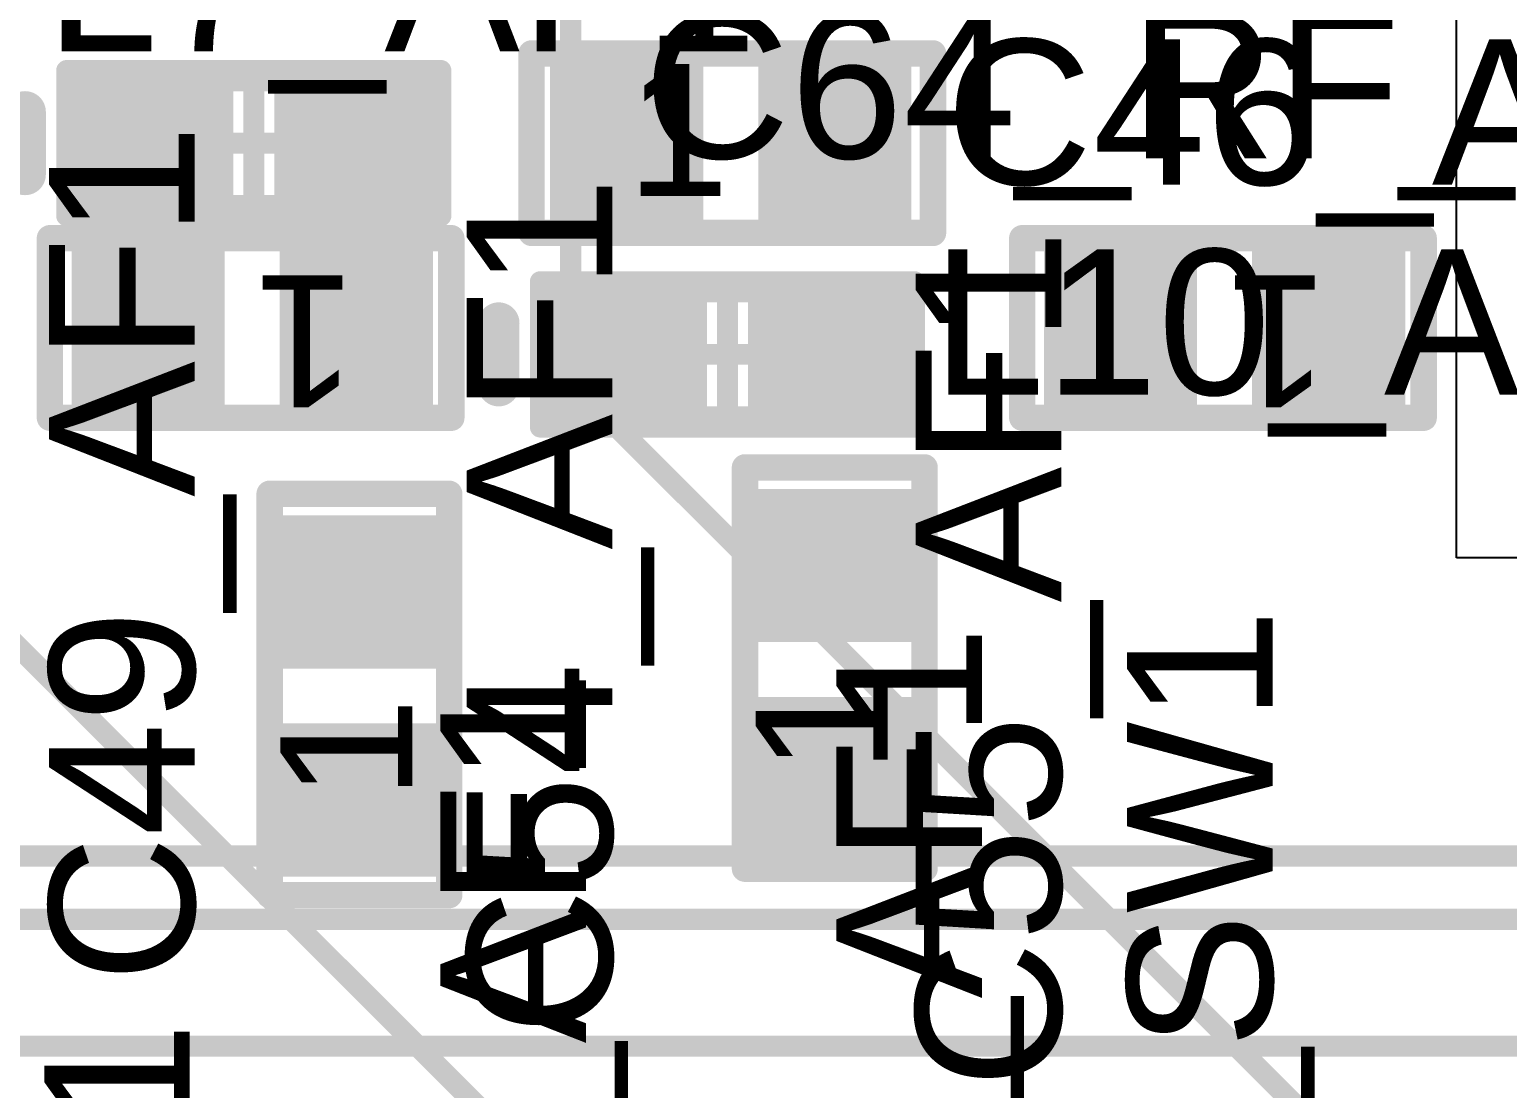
# Model space of a CAD drawing. Header units: inches. Extents: x -1.3 to 11.9, y -6.8 to 4.2.
# Drawn here: x 0.4275 to 0.7074, y 2.716 to 2.9165 of the extents above; entities that cross this region are included whole.
import ezdxf

# ---------------------------------------------------------------- set-up
doc = ezdxf.new("R2010")
doc.units = ezdxf.units.IN
doc.header["$MEASUREMENT"] = 0
for name, color, linetype in [('05_SIG2', 156, 'Continuous'), ('07_SIG3', 216, 'Continuous'), ('AB', 56, 'Continuous'), ('ASSY_DWG_INFO', 56, 'Continuous'), ('FAB', 56, 'Continuous'), ('Mechanical 13', 56, 'Continuous'), ('POT_INFO', 56, 'Continuous'), ('TOP', 1, 'Continuous'), ('Top Overlay', 2, 'Continuous'), ('Top Paste', 8, 'Continuous'), ('Top Solder', 216, 'Continuous')]:
    doc.layers.add(name, color=color, linetype=linetype)
doc.styles.add('Arial', font='', dxfattribs={"height": 0.2})
doc.styles.get('Arial').set_extended_font_data('Arial')

# ---------------------------------------------------------------- blocks, each defined once
blk = doc.blocks.new('C0402_182')
at = {"layer": 'TOP'}
for points in [[(-0.031, -0.0125), (-0.031, 0.0125), (-0.006, 0.0125), (-0.006, -0.0125)], [(0.0084, -0.0125), (0.0084, 0.0125), (0.0334, 0.0125), (0.0334, -0.0125)]]:
    blk.add_hatch(color=1, dxfattribs=at).paths.add_polyline_path(points)
at = {"layer": 'Top Paste'}
for points in [[(-0.031, -0.0125), (-0.031, 0.0125), (-0.006, 0.0125), (-0.006, -0.0125)], [(0.0084, -0.0125), (0.0084, 0.0125), (0.0334, 0.0125), (0.0334, -0.0125)]]:
    blk.add_hatch(color=8, dxfattribs=at).paths.add_polyline_path(points)
at = {"layer": 'Top Solder'}
for points in [[(-0.033, -0.0145), (-0.033, 0.0145), (-0.004, 0.0145), (-0.004, -0.0145)], [(0.0064, -0.0145), (0.0064, 0.0145), (0.0354, 0.0145), (0.0354, -0.0145)]]:
    blk.add_hatch(color=216, dxfattribs=at).paths.add_polyline_path(points)
at = {"layer": 'ASSY_DWG_INFO'}
for points in [[(-0.0365, 0.017, 0.005, 0.005, 0), (-0.0365, -0.017, 0.005, 0.005, 0)], [(0.0395, 0.017, 0.005, 0.005, 0), (-0.0365, 0.017, 0.005, 0.005, 0)], [(0.0395, 0.017, 0.005, 0.005, 0), (0.0395, -0.017, 0.005, 0.005, 0)], [(0.0395, -0.017, 0.005, 0.005, 0), (-0.0365, -0.017, 0.005, 0.005, 0)]]:
    blk.add_lwpolyline(points, format="xyseb", dxfattribs=at)
for points in [[(-0.03775, 0.017, 0.0025, 0.0025, 1), (-0.03525, 0.017, 0.0025, 0.0025, 1)], [(-0.03775, 0.017, 0.0025, 0.0025, 1), (-0.03525, 0.017, 0.0025, 0.0025, 1)], [(0.03825, 0.017, 0.0025, 0.0025, 1), (0.04075, 0.017, 0.0025, 0.0025, 1)], [(0.03825, 0.017, 0.0025, 0.0025, 1), (0.04075, 0.017, 0.0025, 0.0025, 1)], [(-0.03775, -0.017, 0.0025, 0.0025, 1), (-0.03525, -0.017, 0.0025, 0.0025, 1)], [(-0.03775, -0.017, 0.0025, 0.0025, 1), (-0.03525, -0.017, 0.0025, 0.0025, 1)], [(0.03825, -0.017, 0.0025, 0.0025, 1), (0.04075, -0.017, 0.0025, 0.0025, 1)], [(0.03825, -0.017, 0.0025, 0.0025, 1), (0.04075, -0.017, 0.0025, 0.0025, 1)]]:
    blk.add_lwpolyline(points, format="xyseb", close=True, dxfattribs=at)
at = {"layer": 'Top Overlay'}
for points in [[(0.0365, 0.017, 0.005, 0.005, 0), (-0.0365, 0.017, 0.005, 0.005, 0)], [(-0.0365, 0.017, 0.005, 0.005, 0), (-0.0365, -0.017, 0.005, 0.005, 0)], [(0.0395, 0.017, 0.005, 0.005, 0), (0.0365, 0.017, 0.005, 0.005, 0)], [(0.0395, 0.017, 0.005, 0.005, 0), (0.0395, -0.017, 0.005, 0.005, 0)], [(0.0395, -0.017, 0.005, 0.005, 0), (-0.0365, -0.017, 0.005, 0.005, 0)]]:
    blk.add_lwpolyline(points, format="xyseb", dxfattribs=at)
for points in [[(-0.03775, 0.017, 0.0025, 0.0025, 1), (-0.03525, 0.017, 0.0025, 0.0025, 1)], [(-0.03775, 0.017, 0.0025, 0.0025, 1), (-0.03525, 0.017, 0.0025, 0.0025, 1)], [(0.03525, 0.017, 0.0025, 0.0025, 1), (0.03775, 0.017, 0.0025, 0.0025, 1)], [(0.03525, 0.017, 0.0025, 0.0025, 1), (0.03775, 0.017, 0.0025, 0.0025, 1)], [(0.03825, 0.017, 0.0025, 0.0025, 1), (0.04075, 0.017, 0.0025, 0.0025, 1)], [(0.03825, 0.017, 0.0025, 0.0025, 1), (0.04075, 0.017, 0.0025, 0.0025, 1)], [(-0.03775, -0.017, 0.0025, 0.0025, 1), (-0.03525, -0.017, 0.0025, 0.0025, 1)], [(-0.03775, -0.017, 0.0025, 0.0025, 1), (-0.03525, -0.017, 0.0025, 0.0025, 1)], [(0.03825, -0.017, 0.0025, 0.0025, 1), (0.04075, -0.017, 0.0025, 0.0025, 1)], [(0.03825, -0.017, 0.0025, 0.0025, 1), (0.04075, -0.017, 0.0025, 0.0025, 1)]]:
    blk.add_lwpolyline(points, format="xyseb", close=True, dxfattribs=at)
at = {"layer": 'FAB', "style": 'Arial'}
blk.add_text('1', height=0.025, dxfattribs=at).set_placement((-0.0185, -0.01))
blk = doc.blocks.new('C0402_195')
at = {"layer": 'TOP'}
for points in [[(-0.031, -0.0125), (-0.031, 0.0125), (-0.006, 0.0125), (-0.006, -0.0125)], [(0.0084, -0.0125), (0.0084, 0.0125), (0.0334, 0.0125), (0.0334, -0.0125)]]:
    blk.add_hatch(color=1, dxfattribs=at).paths.add_polyline_path(points)
at = {"layer": 'Top Paste'}
for points in [[(-0.031, -0.0125), (-0.031, 0.0125), (-0.006, 0.0125), (-0.006, -0.0125)], [(0.0084, -0.0125), (0.0084, 0.0125), (0.0334, 0.0125), (0.0334, -0.0125)]]:
    blk.add_hatch(color=8, dxfattribs=at).paths.add_polyline_path(points)
at = {"layer": 'Top Solder'}
for points in [[(-0.033, -0.0145), (-0.033, 0.0145), (-0.004, 0.0145), (-0.004, -0.0145)], [(0.0064, -0.0145), (0.0064, 0.0145), (0.0354, 0.0145), (0.0354, -0.0145)]]:
    blk.add_hatch(color=216, dxfattribs=at).paths.add_polyline_path(points)
at = {"layer": 'ASSY_DWG_INFO'}
for points in [[(-0.0365, 0.017, 0.005, 0.005, 0), (-0.0365, -0.017, 0.005, 0.005, 0)], [(-0.0365, 0.017, 0.005, 0.005, 0), (0.0395, 0.017, 0.005, 0.005, 0)], [(0.0395, 0.017, 0.005, 0.005, 0), (0.0395, -0.017, 0.005, 0.005, 0)], [(-0.0365, -0.017, 0.005, 0.005, 0), (0.0395, -0.017, 0.005, 0.005, 0)]]:
    blk.add_lwpolyline(points, format="xyseb", dxfattribs=at)
for points in [[(-0.03775, 0.017, 0.0025, 0.0025, 1), (-0.03525, 0.017, 0.0025, 0.0025, 1)], [(-0.03775, 0.017, 0.0025, 0.0025, 1), (-0.03525, 0.017, 0.0025, 0.0025, 1)], [(0.03825, 0.017, 0.0025, 0.0025, 1), (0.04075, 0.017, 0.0025, 0.0025, 1)], [(0.03825, 0.017, 0.0025, 0.0025, 1), (0.04075, 0.017, 0.0025, 0.0025, 1)], [(-0.03775, -0.017, 0.0025, 0.0025, 1), (-0.03525, -0.017, 0.0025, 0.0025, 1)], [(-0.03775, -0.017, 0.0025, 0.0025, 1), (-0.03525, -0.017, 0.0025, 0.0025, 1)], [(0.03825, -0.017, 0.0025, 0.0025, 1), (0.04075, -0.017, 0.0025, 0.0025, 1)], [(0.03825, -0.017, 0.0025, 0.0025, 1), (0.04075, -0.017, 0.0025, 0.0025, 1)]]:
    blk.add_lwpolyline(points, format="xyseb", close=True, dxfattribs=at)
at = {"layer": 'Top Overlay'}
for points in [[(-0.0365, 0.017, 0.005, 0.005, 0), (0.0365, 0.017, 0.005, 0.005, 0)], [(-0.0365, 0.017, 0.005, 0.005, 0), (-0.0365, -0.017, 0.005, 0.005, 0)], [(0.0365, 0.017, 0.005, 0.005, 0), (0.0395, 0.017, 0.005, 0.005, 0)], [(0.0395, 0.017, 0.005, 0.005, 0), (0.0395, -0.017, 0.005, 0.005, 0)], [(-0.0365, -0.017, 0.005, 0.005, 0), (0.0395, -0.017, 0.005, 0.005, 0)]]:
    blk.add_lwpolyline(points, format="xyseb", dxfattribs=at)
for points in [[(-0.03775, 0.017, 0.0025, 0.0025, 1), (-0.03525, 0.017, 0.0025, 0.0025, 1)], [(-0.03775, 0.017, 0.0025, 0.0025, 1), (-0.03525, 0.017, 0.0025, 0.0025, 1)], [(0.03525, 0.017, 0.0025, 0.0025, 1), (0.03775, 0.017, 0.0025, 0.0025, 1)], [(0.03525, 0.017, 0.0025, 0.0025, 1), (0.03775, 0.017, 0.0025, 0.0025, 1)], [(0.03825, 0.017, 0.0025, 0.0025, 1), (0.04075, 0.017, 0.0025, 0.0025, 1)], [(0.03825, 0.017, 0.0025, 0.0025, 1), (0.04075, 0.017, 0.0025, 0.0025, 1)], [(-0.03775, -0.017, 0.0025, 0.0025, 1), (-0.03525, -0.017, 0.0025, 0.0025, 1)], [(-0.03775, -0.017, 0.0025, 0.0025, 1), (-0.03525, -0.017, 0.0025, 0.0025, 1)], [(0.03825, -0.017, 0.0025, 0.0025, 1), (0.04075, -0.017, 0.0025, 0.0025, 1)], [(0.03825, -0.017, 0.0025, 0.0025, 1), (0.04075, -0.017, 0.0025, 0.0025, 1)]]:
    blk.add_lwpolyline(points, format="xyseb", close=True, dxfattribs=at)
at = {"layer": 'FAB', "style": 'Arial'}
blk.add_text('1', height=0.025, dxfattribs=at).set_placement((-0.0185, -0.01))
blk = doc.blocks.new('C0402_197')
at = {"layer": 'TOP'}
for points in [[(-0.031, -0.0125), (-0.031, 0.0125), (-0.006, 0.0125), (-0.006, -0.0125)], [(0.0084, -0.0125), (0.0084, 0.0125), (0.0334, 0.0125), (0.0334, -0.0125)]]:
    blk.add_hatch(color=1, dxfattribs=at).paths.add_polyline_path(points)
at = {"layer": 'Top Paste'}
for points in [[(-0.031, -0.0125), (-0.031, 0.0125), (-0.006, 0.0125), (-0.006, -0.0125)], [(0.0084, -0.0125), (0.0084, 0.0125), (0.0334, 0.0125), (0.0334, -0.0125)]]:
    blk.add_hatch(color=8, dxfattribs=at).paths.add_polyline_path(points)
at = {"layer": 'Top Solder'}
for points in [[(-0.033, -0.0145), (-0.033, 0.0145), (-0.004, 0.0145), (-0.004, -0.0145)], [(0.0064, -0.0145), (0.0064, 0.0145), (0.0354, 0.0145), (0.0354, -0.0145)]]:
    blk.add_hatch(color=216, dxfattribs=at).paths.add_polyline_path(points)
at = {"layer": 'ASSY_DWG_INFO'}
for points in [[(-0.0365, 0.017, 0.005, 0.005, 0), (-0.0365, -0.017, 0.005, 0.005, 0)], [(-0.0365, 0.017, 0.005, 0.005, 0), (0.0395, 0.017, 0.005, 0.005, 0)], [(0.0395, 0.017, 0.005, 0.005, 0), (0.0395, -0.017, 0.005, 0.005, 0)], [(-0.0365, -0.017, 0.005, 0.005, 0), (0.0395, -0.017, 0.005, 0.005, 0)]]:
    blk.add_lwpolyline(points, format="xyseb", dxfattribs=at)
for points in [[(-0.03775, 0.017, 0.0025, 0.0025, 1), (-0.03525, 0.017, 0.0025, 0.0025, 1)], [(-0.03775, 0.017, 0.0025, 0.0025, 1), (-0.03525, 0.017, 0.0025, 0.0025, 1)], [(0.03825, 0.017, 0.0025, 0.0025, 1), (0.04075, 0.017, 0.0025, 0.0025, 1)], [(0.03825, 0.017, 0.0025, 0.0025, 1), (0.04075, 0.017, 0.0025, 0.0025, 1)], [(-0.03775, -0.017, 0.0025, 0.0025, 1), (-0.03525, -0.017, 0.0025, 0.0025, 1)], [(-0.03775, -0.017, 0.0025, 0.0025, 1), (-0.03525, -0.017, 0.0025, 0.0025, 1)], [(0.03825, -0.017, 0.0025, 0.0025, 1), (0.04075, -0.017, 0.0025, 0.0025, 1)], [(0.03825, -0.017, 0.0025, 0.0025, 1), (0.04075, -0.017, 0.0025, 0.0025, 1)]]:
    blk.add_lwpolyline(points, format="xyseb", close=True, dxfattribs=at)
at = {"layer": 'Top Overlay'}
for points in [[(-0.0365, 0.017, 0.005, 0.005, 0), (0.0365, 0.017, 0.005, 0.005, 0)], [(-0.0365, 0.017, 0.005, 0.005, 0), (-0.0365, -0.017, 0.005, 0.005, 0)], [(0.0365, 0.017, 0.005, 0.005, 0), (0.0395, 0.017, 0.005, 0.005, 0)], [(0.0395, 0.017, 0.005, 0.005, 0), (0.0395, -0.017, 0.005, 0.005, 0)], [(-0.0365, -0.017, 0.005, 0.005, 0), (0.0395, -0.017, 0.005, 0.005, 0)]]:
    blk.add_lwpolyline(points, format="xyseb", dxfattribs=at)
for points in [[(-0.03775, 0.017, 0.0025, 0.0025, 1), (-0.03525, 0.017, 0.0025, 0.0025, 1)], [(-0.03775, 0.017, 0.0025, 0.0025, 1), (-0.03525, 0.017, 0.0025, 0.0025, 1)], [(0.03525, 0.017, 0.0025, 0.0025, 1), (0.03775, 0.017, 0.0025, 0.0025, 1)], [(0.03525, 0.017, 0.0025, 0.0025, 1), (0.03775, 0.017, 0.0025, 0.0025, 1)], [(0.03825, 0.017, 0.0025, 0.0025, 1), (0.04075, 0.017, 0.0025, 0.0025, 1)], [(0.03825, 0.017, 0.0025, 0.0025, 1), (0.04075, 0.017, 0.0025, 0.0025, 1)], [(-0.03775, -0.017, 0.0025, 0.0025, 1), (-0.03525, -0.017, 0.0025, 0.0025, 1)], [(-0.03775, -0.017, 0.0025, 0.0025, 1), (-0.03525, -0.017, 0.0025, 0.0025, 1)], [(0.03825, -0.017, 0.0025, 0.0025, 1), (0.04075, -0.017, 0.0025, 0.0025, 1)], [(0.03825, -0.017, 0.0025, 0.0025, 1), (0.04075, -0.017, 0.0025, 0.0025, 1)]]:
    blk.add_lwpolyline(points, format="xyseb", close=True, dxfattribs=at)
at = {"layer": 'FAB', "style": 'Arial'}
blk.add_text('1', height=0.025, dxfattribs=at).set_placement((-0.0185, -0.01))
blk = doc.blocks.new('C0402_207')
at = {"layer": 'TOP'}
for points in [[(-0.031, -0.0125), (-0.031, 0.0125), (-0.006, 0.0125), (-0.006, -0.0125)], [(0.0084, -0.0125), (0.0084, 0.0125), (0.0334, 0.0125), (0.0334, -0.0125)]]:
    blk.add_hatch(color=1, dxfattribs=at).paths.add_polyline_path(points)
at = {"layer": 'Top Paste'}
for points in [[(-0.031, -0.0125), (-0.031, 0.0125), (-0.006, 0.0125), (-0.006, -0.0125)], [(0.0084, -0.0125), (0.0084, 0.0125), (0.0334, 0.0125), (0.0334, -0.0125)]]:
    blk.add_hatch(color=8, dxfattribs=at).paths.add_polyline_path(points)
at = {"layer": 'Top Solder'}
for points in [[(-0.033, -0.0145), (-0.033, 0.0145), (-0.004, 0.0145), (-0.004, -0.0145)], [(0.0064, -0.0145), (0.0064, 0.0145), (0.0354, 0.0145), (0.0354, -0.0145)]]:
    blk.add_hatch(color=216, dxfattribs=at).paths.add_polyline_path(points)
at = {"layer": 'ASSY_DWG_INFO'}
for points in [[(-0.0365, 0.017, 0.005, 0.005, 0), (-0.0365, -0.017, 0.005, 0.005, 0)], [(0.0395, 0.017, 0.005, 0.005, 0), (-0.0365, 0.017, 0.005, 0.005, 0)], [(0.0395, 0.017, 0.005, 0.005, 0), (0.0395, -0.017, 0.005, 0.005, 0)], [(0.0395, -0.017, 0.005, 0.005, 0), (-0.0365, -0.017, 0.005, 0.005, 0)]]:
    blk.add_lwpolyline(points, format="xyseb", dxfattribs=at)
for points in [[(-0.03775, 0.017, 0.0025, 0.0025, 1), (-0.03525, 0.017, 0.0025, 0.0025, 1)], [(-0.03775, 0.017, 0.0025, 0.0025, 1), (-0.03525, 0.017, 0.0025, 0.0025, 1)], [(0.03825, 0.017, 0.0025, 0.0025, 1), (0.04075, 0.017, 0.0025, 0.0025, 1)], [(0.03825, 0.017, 0.0025, 0.0025, 1), (0.04075, 0.017, 0.0025, 0.0025, 1)], [(-0.03775, -0.017, 0.0025, 0.0025, 1), (-0.03525, -0.017, 0.0025, 0.0025, 1)], [(-0.03775, -0.017, 0.0025, 0.0025, 1), (-0.03525, -0.017, 0.0025, 0.0025, 1)], [(0.03825, -0.017, 0.0025, 0.0025, 1), (0.04075, -0.017, 0.0025, 0.0025, 1)], [(0.03825, -0.017, 0.0025, 0.0025, 1), (0.04075, -0.017, 0.0025, 0.0025, 1)]]:
    blk.add_lwpolyline(points, format="xyseb", close=True, dxfattribs=at)
at = {"layer": 'Top Overlay'}
for points in [[(0.0365, 0.017, 0.005, 0.005, 0), (-0.0365, 0.017, 0.005, 0.005, 0)], [(-0.0365, 0.017, 0.005, 0.005, 0), (-0.0365, -0.017, 0.005, 0.005, 0)], [(0.0395, 0.017, 0.005, 0.005, 0), (0.0365, 0.017, 0.005, 0.005, 0)], [(0.0395, 0.017, 0.005, 0.005, 0), (0.0395, -0.017, 0.005, 0.005, 0)], [(0.0395, -0.017, 0.005, 0.005, 0), (-0.0365, -0.017, 0.005, 0.005, 0)]]:
    blk.add_lwpolyline(points, format="xyseb", dxfattribs=at)
for points in [[(-0.03775, 0.017, 0.0025, 0.0025, 1), (-0.03525, 0.017, 0.0025, 0.0025, 1)], [(-0.03775, 0.017, 0.0025, 0.0025, 1), (-0.03525, 0.017, 0.0025, 0.0025, 1)], [(0.03525, 0.017, 0.0025, 0.0025, 1), (0.03775, 0.017, 0.0025, 0.0025, 1)], [(0.03525, 0.017, 0.0025, 0.0025, 1), (0.03775, 0.017, 0.0025, 0.0025, 1)], [(0.03825, 0.017, 0.0025, 0.0025, 1), (0.04075, 0.017, 0.0025, 0.0025, 1)], [(0.03825, 0.017, 0.0025, 0.0025, 1), (0.04075, 0.017, 0.0025, 0.0025, 1)], [(-0.03775, -0.017, 0.0025, 0.0025, 1), (-0.03525, -0.017, 0.0025, 0.0025, 1)], [(-0.03775, -0.017, 0.0025, 0.0025, 1), (-0.03525, -0.017, 0.0025, 0.0025, 1)], [(0.03825, -0.017, 0.0025, 0.0025, 1), (0.04075, -0.017, 0.0025, 0.0025, 1)], [(0.03825, -0.017, 0.0025, 0.0025, 1), (0.04075, -0.017, 0.0025, 0.0025, 1)]]:
    blk.add_lwpolyline(points, format="xyseb", close=True, dxfattribs=at)
at = {"layer": 'FAB', "style": 'Arial'}
blk.add_text('1', height=0.025, dxfattribs=at).set_placement((-0.0185, -0.01))
blk = doc.blocks.new('C0402_213')
at = {"layer": 'TOP'}
for points in [[(-0.031, -0.0125), (-0.031, 0.0125), (-0.006, 0.0125), (-0.006, -0.0125)], [(0.0084, -0.0125), (0.0084, 0.0125), (0.0334, 0.0125), (0.0334, -0.0125)]]:
    blk.add_hatch(color=1, dxfattribs=at).paths.add_polyline_path(points)
at = {"layer": 'Top Paste'}
for points in [[(-0.031, -0.0125), (-0.031, 0.0125), (-0.006, 0.0125), (-0.006, -0.0125)], [(0.0084, -0.0125), (0.0084, 0.0125), (0.0334, 0.0125), (0.0334, -0.0125)]]:
    blk.add_hatch(color=8, dxfattribs=at).paths.add_polyline_path(points)
at = {"layer": 'Top Solder'}
for points in [[(-0.033, -0.0145), (-0.033, 0.0145), (-0.004, 0.0145), (-0.004, -0.0145)], [(0.0064, -0.0145), (0.0064, 0.0145), (0.0354, 0.0145), (0.0354, -0.0145)]]:
    blk.add_hatch(color=216, dxfattribs=at).paths.add_polyline_path(points)
at = {"layer": 'ASSY_DWG_INFO'}
for points in [[(-0.0365, -0.017, 0.005, 0.005, 0), (-0.0365, 0.017, 0.005, 0.005, 0)], [(-0.0365, 0.017, 0.005, 0.005, 0), (0.0395, 0.017, 0.005, 0.005, 0)], [(0.0395, -0.017, 0.005, 0.005, 0), (0.0395, 0.017, 0.005, 0.005, 0)], [(-0.0365, -0.017, 0.005, 0.005, 0), (0.0395, -0.017, 0.005, 0.005, 0)]]:
    blk.add_lwpolyline(points, format="xyseb", dxfattribs=at)
for points in [[(-0.03775, 0.017, 0.0025, 0.0025, 1), (-0.03525, 0.017, 0.0025, 0.0025, 1)], [(-0.03775, 0.017, 0.0025, 0.0025, 1), (-0.03525, 0.017, 0.0025, 0.0025, 1)], [(0.03825, 0.017, 0.0025, 0.0025, 1), (0.04075, 0.017, 0.0025, 0.0025, 1)], [(0.03825, 0.017, 0.0025, 0.0025, 1), (0.04075, 0.017, 0.0025, 0.0025, 1)], [(-0.03775, -0.017, 0.0025, 0.0025, 1), (-0.03525, -0.017, 0.0025, 0.0025, 1)], [(-0.03775, -0.017, 0.0025, 0.0025, 1), (-0.03525, -0.017, 0.0025, 0.0025, 1)], [(0.03825, -0.017, 0.0025, 0.0025, 1), (0.04075, -0.017, 0.0025, 0.0025, 1)], [(0.03825, -0.017, 0.0025, 0.0025, 1), (0.04075, -0.017, 0.0025, 0.0025, 1)]]:
    blk.add_lwpolyline(points, format="xyseb", close=True, dxfattribs=at)
at = {"layer": 'Top Overlay'}
for points in [[(-0.0365, 0.017, 0.005, 0.005, 0), (0.0365, 0.017, 0.005, 0.005, 0)], [(-0.0365, -0.017, 0.005, 0.005, 0), (-0.0365, 0.017, 0.005, 0.005, 0)], [(0.0365, 0.017, 0.005, 0.005, 0), (0.0395, 0.017, 0.005, 0.005, 0)], [(0.0395, -0.017, 0.005, 0.005, 0), (0.0395, 0.017, 0.005, 0.005, 0)], [(-0.0365, -0.017, 0.005, 0.005, 0), (0.0395, -0.017, 0.005, 0.005, 0)]]:
    blk.add_lwpolyline(points, format="xyseb", dxfattribs=at)
for points in [[(-0.03775, 0.017, 0.0025, 0.0025, 1), (-0.03525, 0.017, 0.0025, 0.0025, 1)], [(-0.03775, 0.017, 0.0025, 0.0025, 1), (-0.03525, 0.017, 0.0025, 0.0025, 1)], [(0.03525, 0.017, 0.0025, 0.0025, 1), (0.03775, 0.017, 0.0025, 0.0025, 1)], [(0.03525, 0.017, 0.0025, 0.0025, 1), (0.03775, 0.017, 0.0025, 0.0025, 1)], [(0.03825, 0.017, 0.0025, 0.0025, 1), (0.04075, 0.017, 0.0025, 0.0025, 1)], [(0.03825, 0.017, 0.0025, 0.0025, 1), (0.04075, 0.017, 0.0025, 0.0025, 1)], [(-0.03775, -0.017, 0.0025, 0.0025, 1), (-0.03525, -0.017, 0.0025, 0.0025, 1)], [(-0.03775, -0.017, 0.0025, 0.0025, 1), (-0.03525, -0.017, 0.0025, 0.0025, 1)], [(0.03825, -0.017, 0.0025, 0.0025, 1), (0.04075, -0.017, 0.0025, 0.0025, 1)], [(0.03825, -0.017, 0.0025, 0.0025, 1), (0.04075, -0.017, 0.0025, 0.0025, 1)]]:
    blk.add_lwpolyline(points, format="xyseb", close=True, dxfattribs=at)
at = {"layer": 'FAB', "style": 'Arial'}
blk.add_text('1', height=0.025, rotation=360, dxfattribs=at).set_placement((-0.0185, -0.01))
blk = doc.blocks.new('SOT_2815_115_NXP_311')
at = {"layer": 'TOP'}
for points in [[(-0.05728, 0.03257), (-0.0265, 0.03257), (-0.0265, 0.01861), (-0.05728, 0.01861)], [(0.0265, 0.03257), (0.05728, 0.03257), (0.05728, 0.01861), (0.0265, 0.01861)], [(-0.05728, 0.00698), (-0.0265, 0.00698), (-0.0265, -0.00698), (-0.05728, -0.00698)], [(0.0265, 0.00698), (0.05728, 0.00698), (0.05728, -0.00698), (0.0265, -0.00698)], [(-0.05728, -0.01861), (-0.0265, -0.01861), (-0.0265, -0.03257), (-0.05728, -0.03257)], [(0.0265, -0.01861), (0.05728, -0.01861), (0.05728, -0.03257), (0.0265, -0.03257)]]:
    blk.add_hatch(color=1, dxfattribs=at).paths.add_polyline_path(points)
at = {"layer": 'Top Paste'}
for points in [[(-0.05728, 0.03257), (-0.0265, 0.03257), (-0.0265, 0.01861), (-0.05728, 0.01861)], [(0.0265, 0.03257), (0.05728, 0.03257), (0.05728, 0.01861), (0.0265, 0.01861)], [(-0.05728, 0.00698), (-0.0265, 0.00698), (-0.0265, -0.00698), (-0.05728, -0.00698)], [(0.0265, 0.00698), (0.05728, 0.00698), (0.05728, -0.00698), (0.0265, -0.00698)], [(-0.05728, -0.01861), (-0.0265, -0.01861), (-0.0265, -0.03257), (-0.05728, -0.03257)], [(0.0265, -0.01861), (0.05728, -0.01861), (0.05728, -0.03257), (0.0265, -0.03257)]]:
    blk.add_hatch(color=8, dxfattribs=at).paths.add_polyline_path(points)
at = {"layer": 'Top Solder'}
for points in [[(-0.05728, 0.03257), (-0.0265, 0.03257), (-0.0265, 0.01861), (-0.05728, 0.01861)], [(0.0265, 0.03257), (0.05728, 0.03257), (0.05728, 0.01861), (0.0265, 0.01861)], [(-0.05728, 0.00698), (-0.0265, 0.00698), (-0.0265, -0.00698), (-0.05728, -0.00698)], [(0.0265, 0.00698), (0.05728, 0.00698), (0.05728, -0.00698), (0.0265, -0.00698)], [(-0.05728, -0.01861), (-0.0265, -0.01861), (-0.0265, -0.03257), (-0.05728, -0.03257)], [(0.0265, -0.01861), (0.05728, -0.01861), (0.05728, -0.03257), (0.0265, -0.03257)]]:
    blk.add_hatch(color=216, dxfattribs=at).paths.add_polyline_path(points)
at = {"layer": 'AB'}
for p, q in [((-0.08228, -0.0685), (-0.08228, 0.0685)), ((-0.08228, 0.0685), (0.08228, 0.0685)), ((0.08228, 0.0685), (0.08228, -0.0685)), ((0.08228, -0.0685), (-0.08228, -0.0685))]:
    blk.add_line(p, q, dxfattribs=at)
at = {"layer": 'Mechanical 13'}
for points, format in [([(-0.0265, 0.0435, 0.001, 0.001, 0), (0.0265, 0.0435, 0.001, 0.001, 0)], "xyseb"), ([(-0.0265, -0.0435, 0.001, 0.001, 0), (-0.0265, 0.0435, 0.001, 0.001, 0)], "xyseb"), ([(0.012, 0.0435, -1), (-0.012, 0.0435)], "xyb"), ([(0.0265, -0.0435, 0.001, 0.001, 0), (0.0265, 0.0435, 0.001, 0.001, 0)], "xyseb"), ([(-0.0435, 0.03159, 0.001, 0.001, 0), (-0.0265, 0.03159, 0.001, 0.001, 0)], "xyseb"), ([(-0.0435, 0.01959, 0.001, 0.001, 0), (-0.0435, 0.03159, 0.001, 0.001, 0)], "xyseb"), ([(-0.0265, 0.01959, 0.001, 0.001, 0), (-0.0265, 0.03159, 0.001, 0.001, 0)], "xyseb"), ([(0.0265, 0.01959, 0.001, 0.001, 0), (0.0265, 0.03159, 0.001, 0.001, 0)], "xyseb"), ([(0.0265, 0.03159, 0.001, 0.001, 0), (0.0435, 0.03159, 0.001, 0.001, 0)], "xyseb"), ([(0.0435, 0.01959, 0.001, 0.001, 0), (0.0435, 0.03159, 0.001, 0.001, 0)], "xyseb"), ([(-0.0435, 0.01959, 0.001, 0.001, 0), (-0.0265, 0.01959, 0.001, 0.001, 0)], "xyseb"), ([(0.0265, 0.01959, 0.001, 0.001, 0), (0.0435, 0.01959, 0.001, 0.001, 0)], "xyseb"), ([(-0.0435, 0.006, 0.001, 0.001, 0), (-0.0265, 0.006, 0.001, 0.001, 0)], "xyseb"), ([(-0.0435, -0.006, 0.001, 0.001, 0), (-0.0435, 0.006, 0.001, 0.001, 0)], "xyseb"), ([(-0.0265, -0.006, 0.001, 0.001, 0), (-0.0265, 0.006, 0.001, 0.001, 0)], "xyseb"), ([(0.0265, -0.006, 0.001, 0.001, 0), (0.0265, 0.006, 0.001, 0.001, 0)], "xyseb"), ([(0.0265, 0.006, 0.001, 0.001, 0), (0.0435, 0.006, 0.001, 0.001, 0)], "xyseb"), ([(0.0435, -0.006, 0.001, 0.001, 0), (0.0435, 0.006, 0.001, 0.001, 0)], "xyseb"), ([(-0.0435, -0.006, 0.001, 0.001, 0), (-0.0265, -0.006, 0.001, 0.001, 0)], "xyseb"), ([(0.0265, -0.006, 0.001, 0.001, 0), (0.0435, -0.006, 0.001, 0.001, 0)], "xyseb"), ([(-0.0435, -0.01959, 0.001, 0.001, 0), (-0.0265, -0.01959, 0.001, 0.001, 0)], "xyseb"), ([(-0.0435, -0.03159, 0.001, 0.001, 0), (-0.0435, -0.01959, 0.001, 0.001, 0)], "xyseb"), ([(-0.0265, -0.03159, 0.001, 0.001, 0), (-0.0265, -0.01959, 0.001, 0.001, 0)], "xyseb"), ([(0.0265, -0.03159, 0.001, 0.001, 0), (0.0265, -0.01959, 0.001, 0.001, 0)], "xyseb"), ([(0.0265, -0.01959, 0.001, 0.001, 0), (0.0435, -0.01959, 0.001, 0.001, 0)], "xyseb"), ([(0.0435, -0.03159, 0.001, 0.001, 0), (0.0435, -0.01959, 0.001, 0.001, 0)], "xyseb"), ([(-0.0435, -0.03159, 0.001, 0.001, 0), (-0.0265, -0.03159, 0.001, 0.001, 0)], "xyseb"), ([(0.0265, -0.03159, 0.001, 0.001, 0), (0.0435, -0.03159, 0.001, 0.001, 0)], "xyseb"), ([(-0.0265, -0.0435, 0.001, 0.001, 0), (0.0265, -0.0435, 0.001, 0.001, 0)], "xyseb")]:
    blk.add_lwpolyline(points, format=format, dxfattribs=at)
for points, format in [([(-0.02675, 0.0435, 0.0005, 0.0005, 1), (-0.02625, 0.0435, 0.0005, 0.0005, 1)], "xyseb"), ([(-0.02675, 0.0435, 0.0005, 0.0005, 1), (-0.02625, 0.0435, 0.0005, 0.0005, 1)], "xyseb"), ([(-0.012, 0.0435, 1), (-0.012, 0.0435, 1)], "xyb"), ([(0.012, 0.0435, 1), (0.012, 0.0435, 1)], "xyb"), ([(0.02625, 0.0435, 0.0005, 0.0005, 1), (0.02675, 0.0435, 0.0005, 0.0005, 1)], "xyseb"), ([(0.02625, 0.0435, 0.0005, 0.0005, 1), (0.02675, 0.0435, 0.0005, 0.0005, 1)], "xyseb"), ([(-0.04375, 0.03159, 0.0005, 0.0005, 1), (-0.04325, 0.03159, 0.0005, 0.0005, 1)], "xyseb"), ([(-0.04375, 0.03159, 0.0005, 0.0005, 1), (-0.04325, 0.03159, 0.0005, 0.0005, 1)], "xyseb"), ([(-0.02675, 0.03159, 0.0005, 0.0005, 1), (-0.02625, 0.03159, 0.0005, 0.0005, 1)], "xyseb"), ([(-0.02675, 0.03159, 0.0005, 0.0005, 1), (-0.02625, 0.03159, 0.0005, 0.0005, 1)], "xyseb"), ([(0.02625, 0.03159, 0.0005, 0.0005, 1), (0.02675, 0.03159, 0.0005, 0.0005, 1)], "xyseb"), ([(0.02625, 0.03159, 0.0005, 0.0005, 1), (0.02675, 0.03159, 0.0005, 0.0005, 1)], "xyseb"), ([(0.04325, 0.03159, 0.0005, 0.0005, 1), (0.04375, 0.03159, 0.0005, 0.0005, 1)], "xyseb"), ([(0.04325, 0.03159, 0.0005, 0.0005, 1), (0.04375, 0.03159, 0.0005, 0.0005, 1)], "xyseb"), ([(-0.04375, 0.01959, 0.0005, 0.0005, 1), (-0.04325, 0.01959, 0.0005, 0.0005, 1)], "xyseb"), ([(-0.04375, 0.01959, 0.0005, 0.0005, 1), (-0.04325, 0.01959, 0.0005, 0.0005, 1)], "xyseb"), ([(-0.02675, 0.01959, 0.0005, 0.0005, 1), (-0.02625, 0.01959, 0.0005, 0.0005, 1)], "xyseb"), ([(-0.02675, 0.01959, 0.0005, 0.0005, 1), (-0.02625, 0.01959, 0.0005, 0.0005, 1)], "xyseb"), ([(0.02625, 0.01959, 0.0005, 0.0005, 1), (0.02675, 0.01959, 0.0005, 0.0005, 1)], "xyseb"), ([(0.02625, 0.01959, 0.0005, 0.0005, 1), (0.02675, 0.01959, 0.0005, 0.0005, 1)], "xyseb"), ([(0.04325, 0.01959, 0.0005, 0.0005, 1), (0.04375, 0.01959, 0.0005, 0.0005, 1)], "xyseb"), ([(0.04325, 0.01959, 0.0005, 0.0005, 1), (0.04375, 0.01959, 0.0005, 0.0005, 1)], "xyseb"), ([(-0.04375, 0.006, 0.0005, 0.0005, 1), (-0.04325, 0.006, 0.0005, 0.0005, 1)], "xyseb"), ([(-0.04375, 0.006, 0.0005, 0.0005, 1), (-0.04325, 0.006, 0.0005, 0.0005, 1)], "xyseb"), ([(-0.02675, 0.006, 0.0005, 0.0005, 1), (-0.02625, 0.006, 0.0005, 0.0005, 1)], "xyseb"), ([(-0.02675, 0.006, 0.0005, 0.0005, 1), (-0.02625, 0.006, 0.0005, 0.0005, 1)], "xyseb"), ([(0.02625, 0.006, 0.0005, 0.0005, 1), (0.02675, 0.006, 0.0005, 0.0005, 1)], "xyseb"), ([(0.02625, 0.006, 0.0005, 0.0005, 1), (0.02675, 0.006, 0.0005, 0.0005, 1)], "xyseb"), ([(0.04325, 0.006, 0.0005, 0.0005, 1), (0.04375, 0.006, 0.0005, 0.0005, 1)], "xyseb"), ([(0.04325, 0.006, 0.0005, 0.0005, 1), (0.04375, 0.006, 0.0005, 0.0005, 1)], "xyseb"), ([(-0.04375, -0.006, 0.0005, 0.0005, 1), (-0.04325, -0.006, 0.0005, 0.0005, 1)], "xyseb"), ([(-0.04375, -0.006, 0.0005, 0.0005, 1), (-0.04325, -0.006, 0.0005, 0.0005, 1)], "xyseb"), ([(-0.02675, -0.006, 0.0005, 0.0005, 1), (-0.02625, -0.006, 0.0005, 0.0005, 1)], "xyseb"), ([(-0.02675, -0.006, 0.0005, 0.0005, 1), (-0.02625, -0.006, 0.0005, 0.0005, 1)], "xyseb"), ([(0.02625, -0.006, 0.0005, 0.0005, 1), (0.02675, -0.006, 0.0005, 0.0005, 1)], "xyseb"), ([(0.02625, -0.006, 0.0005, 0.0005, 1), (0.02675, -0.006, 0.0005, 0.0005, 1)], "xyseb"), ([(0.04325, -0.006, 0.0005, 0.0005, 1), (0.04375, -0.006, 0.0005, 0.0005, 1)], "xyseb"), ([(0.04325, -0.006, 0.0005, 0.0005, 1), (0.04375, -0.006, 0.0005, 0.0005, 1)], "xyseb"), ([(-0.04375, -0.01959, 0.0005, 0.0005, 1), (-0.04325, -0.01959, 0.0005, 0.0005, 1)], "xyseb"), ([(-0.04375, -0.01959, 0.0005, 0.0005, 1), (-0.04325, -0.01959, 0.0005, 0.0005, 1)], "xyseb"), ([(-0.02675, -0.01959, 0.0005, 0.0005, 1), (-0.02625, -0.01959, 0.0005, 0.0005, 1)], "xyseb"), ([(-0.02675, -0.01959, 0.0005, 0.0005, 1), (-0.02625, -0.01959, 0.0005, 0.0005, 1)], "xyseb"), ([(0.02625, -0.01959, 0.0005, 0.0005, 1), (0.02675, -0.01959, 0.0005, 0.0005, 1)], "xyseb"), ([(0.02625, -0.01959, 0.0005, 0.0005, 1), (0.02675, -0.01959, 0.0005, 0.0005, 1)], "xyseb"), ([(0.04325, -0.01959, 0.0005, 0.0005, 1), (0.04375, -0.01959, 0.0005, 0.0005, 1)], "xyseb"), ([(0.04325, -0.01959, 0.0005, 0.0005, 1), (0.04375, -0.01959, 0.0005, 0.0005, 1)], "xyseb"), ([(-0.04375, -0.03159, 0.0005, 0.0005, 1), (-0.04325, -0.03159, 0.0005, 0.0005, 1)], "xyseb"), ([(-0.04375, -0.03159, 0.0005, 0.0005, 1), (-0.04325, -0.03159, 0.0005, 0.0005, 1)], "xyseb"), ([(-0.02675, -0.03159, 0.0005, 0.0005, 1), (-0.02625, -0.03159, 0.0005, 0.0005, 1)], "xyseb"), ([(-0.02675, -0.03159, 0.0005, 0.0005, 1), (-0.02625, -0.03159, 0.0005, 0.0005, 1)], "xyseb"), ([(0.02625, -0.03159, 0.0005, 0.0005, 1), (0.02675, -0.03159, 0.0005, 0.0005, 1)], "xyseb"), ([(0.02625, -0.03159, 0.0005, 0.0005, 1), (0.02675, -0.03159, 0.0005, 0.0005, 1)], "xyseb"), ([(0.04325, -0.03159, 0.0005, 0.0005, 1), (0.04375, -0.03159, 0.0005, 0.0005, 1)], "xyseb"), ([(0.04325, -0.03159, 0.0005, 0.0005, 1), (0.04375, -0.03159, 0.0005, 0.0005, 1)], "xyseb"), ([(-0.02675, -0.0435, 0.0005, 0.0005, 1), (-0.02625, -0.0435, 0.0005, 0.0005, 1)], "xyseb"), ([(-0.02675, -0.0435, 0.0005, 0.0005, 1), (-0.02625, -0.0435, 0.0005, 0.0005, 1)], "xyseb"), ([(0.02625, -0.0435, 0.0005, 0.0005, 1), (0.02675, -0.0435, 0.0005, 0.0005, 1)], "xyseb"), ([(0.02625, -0.0435, 0.0005, 0.0005, 1), (0.02675, -0.0435, 0.0005, 0.0005, 1)], "xyseb")]:
    blk.add_lwpolyline(points, format=format, close=True, dxfattribs=at)
at = {"layer": 'POT_INFO'}
for p, q in [((-0.0365, 0.04257), (-0.0365, 0.0535)), ((-0.0365, 0.0535), (0.0365, 0.0535)), ((0.0365, 0.0535), (0.0365, 0.04257)), ((-0.06728, -0.04257), (-0.06728, 0.04257)), ((-0.06728, 0.04257), (-0.0365, 0.04257)), ((0.0365, 0.04257), (0.06728, 0.04257)), ((0.06728, 0.04257), (0.06728, -0.04257)), ((-0.0365, -0.04257), (-0.06728, -0.04257)), ((-0.0365, -0.0535), (-0.0365, -0.04257)), ((0.06728, -0.04257), (0.0365, -0.04257)), ((0.0365, -0.04257), (0.0365, -0.0535)), ((0.0365, -0.0535), (-0.0365, -0.0535))]:
    blk.add_line(p, q, dxfattribs=at)
for points in [[(-0.0365, 0.04257, 0.006, 0.006, 0), (-0.0365, 0.0535, 0.006, 0.006, 0)], [(-0.0365, 0.0535, 0.006, 0.006, 0), (0.0365, 0.0535, 0.006, 0.006, 0)], [(0.0365, 0.04257, 0.006, 0.006, 0), (0.0365, 0.0535, 0.006, 0.006, 0)], [(-0.06728, -0.04257, 0.006, 0.006, 0), (-0.06728, 0.04257, 0.006, 0.006, 0)], [(-0.06728, 0.04257, 0.006, 0.006, 0), (-0.0365, 0.04257, 0.006, 0.006, 0)], [(0.0365, 0.04257, 0.006, 0.006, 0), (0.06728, 0.04257, 0.006, 0.006, 0)], [(0.06728, -0.04257, 0.006, 0.006, 0), (0.06728, 0.04257, 0.006, 0.006, 0)], [(-0.06728, -0.04257, 0.006, 0.006, 0), (-0.0365, -0.04257, 0.006, 0.006, 0)], [(-0.0365, -0.0535, 0.006, 0.006, 0), (-0.0365, -0.04257, 0.006, 0.006, 0)], [(0.0365, -0.04257, 0.006, 0.006, 0), (0.06728, -0.04257, 0.006, 0.006, 0)], [(0.0365, -0.0535, 0.006, 0.006, 0), (0.0365, -0.04257, 0.006, 0.006, 0)], [(-0.0365, -0.0535, 0.006, 0.006, 0), (0.0365, -0.0535, 0.006, 0.006, 0)]]:
    blk.add_lwpolyline(points, format="xyseb", dxfattribs=at)
for points in [[(-0.038, 0.0535, 0.003, 0.003, 1), (-0.035, 0.0535, 0.003, 0.003, 1)], [(-0.038, 0.0535, 0.003, 0.003, 1), (-0.035, 0.0535, 0.003, 0.003, 1)], [(0.035, 0.0535, 0.003, 0.003, 1), (0.038, 0.0535, 0.003, 0.003, 1)], [(0.035, 0.0535, 0.003, 0.003, 1), (0.038, 0.0535, 0.003, 0.003, 1)], [(-0.06878, 0.04257, 0.003, 0.003, 1), (-0.06578, 0.04257, 0.003, 0.003, 1)], [(-0.06878, 0.04257, 0.003, 0.003, 1), (-0.06578, 0.04257, 0.003, 0.003, 1)], [(-0.038, 0.04257, 0.003, 0.003, 1), (-0.035, 0.04257, 0.003, 0.003, 1)], [(-0.038, 0.04257, 0.003, 0.003, 1), (-0.035, 0.04257, 0.003, 0.003, 1)], [(0.035, 0.04257, 0.003, 0.003, 1), (0.038, 0.04257, 0.003, 0.003, 1)], [(0.035, 0.04257, 0.003, 0.003, 1), (0.038, 0.04257, 0.003, 0.003, 1)], [(0.06578, 0.04257, 0.003, 0.003, 1), (0.06878, 0.04257, 0.003, 0.003, 1)], [(0.06578, 0.04257, 0.003, 0.003, 1), (0.06878, 0.04257, 0.003, 0.003, 1)], [(-0.06878, -0.04257, 0.003, 0.003, 1), (-0.06578, -0.04257, 0.003, 0.003, 1)], [(-0.06878, -0.04257, 0.003, 0.003, 1), (-0.06578, -0.04257, 0.003, 0.003, 1)], [(-0.038, -0.04257, 0.003, 0.003, 1), (-0.035, -0.04257, 0.003, 0.003, 1)], [(-0.038, -0.04257, 0.003, 0.003, 1), (-0.035, -0.04257, 0.003, 0.003, 1)], [(0.035, -0.04257, 0.003, 0.003, 1), (0.038, -0.04257, 0.003, 0.003, 1)], [(0.035, -0.04257, 0.003, 0.003, 1), (0.038, -0.04257, 0.003, 0.003, 1)], [(0.06578, -0.04257, 0.003, 0.003, 1), (0.06878, -0.04257, 0.003, 0.003, 1)], [(0.06578, -0.04257, 0.003, 0.003, 1), (0.06878, -0.04257, 0.003, 0.003, 1)], [(-0.038, -0.0535, 0.003, 0.003, 1), (-0.035, -0.0535, 0.003, 0.003, 1)], [(-0.038, -0.0535, 0.003, 0.003, 1), (-0.035, -0.0535, 0.003, 0.003, 1)], [(0.035, -0.0535, 0.003, 0.003, 1), (0.038, -0.0535, 0.003, 0.003, 1)], [(0.035, -0.0535, 0.003, 0.003, 1), (0.038, -0.0535, 0.003, 0.003, 1)]]:
    blk.add_lwpolyline(points, format="xyseb", close=True, dxfattribs=at)
at = {"layer": 'Top Overlay'}
for points in [[(-0.0315, 0.0485, 0.006, 0.006, 0), (0.0315, 0.0485, 0.006, 0.006, 0)], [(-0.0315, -0.0485, 0.006, 0.006, 0), (0.0315, -0.0485, 0.006, 0.006, 0)]]:
    blk.add_lwpolyline(points, format="xyseb", dxfattribs=at)
for points in [[(-0.033, 0.0485, 0.003, 0.003, 1), (-0.03, 0.0485, 0.003, 0.003, 1)], [(0.03, 0.0485, 0.003, 0.003, 1), (0.033, 0.0485, 0.003, 0.003, 1)], [(-0.033, -0.0485, 0.003, 0.003, 1), (-0.03, -0.0485, 0.003, 0.003, 1)], [(0.03, -0.0485, 0.003, 0.003, 1), (0.033, -0.0485, 0.003, 0.003, 1)]]:
    blk.add_lwpolyline(points, format="xyseb", close=True, dxfattribs=at)
at = {"layer": 'Mechanical 13', "style": 'Arial'}
blk.add_text('*', height=0.05, dxfattribs=at).set_placement((-0.024, -0.0095))
at = {"layer": 'Top Overlay', "style": 'Arial'}
blk.add_text('*', height=0.05, dxfattribs=at).set_placement((-0.06439, 0.03456))
blk = doc.blocks.new('0402_A_367')
at = {"layer": 'TOP'}
for points in [[(-0.0315, -0.00984), (-0.0315, 0.00984), (-0.00787, 0.00984), (-0.00787, -0.00984)], [(0.00787, -0.00984), (0.00787, 0.00984), (0.0315, 0.00984), (0.0315, -0.00984)]]:
    blk.add_hatch(color=1, dxfattribs=at).paths.add_polyline_path(points)
at = {"layer": 'Top Paste'}
for points in [[(-0.0315, -0.00984), (-0.0315, 0.00984), (-0.00787, 0.00984), (-0.00787, -0.00984)], [(0.00787, -0.00984), (0.00787, 0.00984), (0.0315, 0.00984), (0.0315, -0.00984)]]:
    blk.add_hatch(color=8, dxfattribs=at).paths.add_polyline_path(points)
at = {"layer": 'Top Solder'}
for points in [[(-0.0355, -0.01384), (-0.0355, 0.01384), (-0.00387, 0.01384), (-0.00387, -0.01384)], [(0.00387, -0.01384), (0.00387, 0.01384), (0.0355, 0.01384), (0.0355, -0.01384)]]:
    blk.add_hatch(color=216, dxfattribs=at).paths.add_polyline_path(points)
at = {"layer": 'Mechanical 13'}
for points in [[(-0.02165, -0.01181, 0.00394, 0.00394, 0), (-0.02165, 0.01181, 0.00394, 0.00394, 0)], [(-0.02165, 0.01181, 0.00394, 0.00394, 0), (0.02165, 0.01181, 0.00394, 0.00394, 0)], [(0.02165, -0.01181, 0.00394, 0.00394, 0), (0.02165, 0.01181, 0.00394, 0.00394, 0)], [(-0.02165, -0.01181, 0.00394, 0.00394, 0), (0.02165, -0.01181, 0.00394, 0.00394, 0)]]:
    blk.add_lwpolyline(points, format="xyseb", dxfattribs=at)
for points in [[(-0.02264, 0.01181, 0.00197, 0.00197, 1), (-0.02067, 0.01181, 0.00197, 0.00197, 1)], [(-0.02264, 0.01181, 0.00197, 0.00197, 1), (-0.02067, 0.01181, 0.00197, 0.00197, 1)], [(0.02067, 0.01181, 0.00197, 0.00197, 1), (0.02264, 0.01181, 0.00197, 0.00197, 1)], [(0.02067, 0.01181, 0.00197, 0.00197, 1), (0.02264, 0.01181, 0.00197, 0.00197, 1)], [(-0.02264, -0.01181, 0.00197, 0.00197, 1), (-0.02067, -0.01181, 0.00197, 0.00197, 1)], [(-0.02264, -0.01181, 0.00197, 0.00197, 1), (-0.02067, -0.01181, 0.00197, 0.00197, 1)], [(0.02067, -0.01181, 0.00197, 0.00197, 1), (0.02264, -0.01181, 0.00197, 0.00197, 1)], [(0.02067, -0.01181, 0.00197, 0.00197, 1), (0.02264, -0.01181, 0.00197, 0.00197, 1)]]:
    blk.add_lwpolyline(points, format="xyseb", close=True, dxfattribs=at)
at = {"layer": 'POT_INFO'}
for points in [[(-0.03543, -0.01378, 0.00394, 0.00394, 0), (-0.03543, 0.01378, 0.00394, 0.00394, 0)], [(-0.03543, 0.01378, 0.00394, 0.00394, 0), (0.03543, 0.01378, 0.00394, 0.00394, 0)], [(0.03543, -0.01378, 0.00394, 0.00394, 0), (0.03543, 0.01378, 0.00394, 0.00394, 0)], [(0, -0.01181, 0.00394, 0.00394, 0), (0, 0.01181, 0.00394, 0.00394, 0)], [(-0.01181, 0, 0.00394, 0.00394, 0), (0.01181, 0, 0.00394, 0.00394, 0)], [(-0.03543, -0.01378, 0.00394, 0.00394, 0), (0.03543, -0.01378, 0.00394, 0.00394, 0)]]:
    blk.add_lwpolyline(points, format="xyseb", dxfattribs=at)
for points in [[(-0.03642, 0.01378, 0.00197, 0.00197, 1), (-0.03445, 0.01378, 0.00197, 0.00197, 1)], [(-0.03642, 0.01378, 0.00197, 0.00197, 1), (-0.03445, 0.01378, 0.00197, 0.00197, 1)], [(0.03445, 0.01378, 0.00197, 0.00197, 1), (0.03642, 0.01378, 0.00197, 0.00197, 1)], [(0.03445, 0.01378, 0.00197, 0.00197, 1), (0.03642, 0.01378, 0.00197, 0.00197, 1)], [(-0.00098, 0.01181, 0.00197, 0.00197, 1), (0.00098, 0.01181, 0.00197, 0.00197, 1)], [(-0.0128, 0, 0.00197, 0.00197, 1), (-0.01083, 0, 0.00197, 0.00197, 1)], [(0.01083, 0, 0.00197, 0.00197, 1), (0.0128, 0, 0.00197, 0.00197, 1)], [(-0.00098, -0.01181, 0.00197, 0.00197, 1), (0.00098, -0.01181, 0.00197, 0.00197, 1)], [(-0.03642, -0.01378, 0.00197, 0.00197, 1), (-0.03445, -0.01378, 0.00197, 0.00197, 1)], [(-0.03642, -0.01378, 0.00197, 0.00197, 1), (-0.03445, -0.01378, 0.00197, 0.00197, 1)], [(0.03445, -0.01378, 0.00197, 0.00197, 1), (0.03642, -0.01378, 0.00197, 0.00197, 1)], [(0.03445, -0.01378, 0.00197, 0.00197, 1), (0.03642, -0.01378, 0.00197, 0.00197, 1)]]:
    blk.add_lwpolyline(points, format="xyseb", close=True, dxfattribs=at)
at = {"layer": 'Top Overlay'}
blk.add_lwpolyline([(-0.04331, -0.00591, 0.00787, 0.00787, 0), (-0.04331, 0.00591, 0.00787, 0.00787, 0)], format="xyseb", dxfattribs=at)
for points in [[(-0.04528, 0.00591, 0.00394, 0.00394, 1), (-0.04134, 0.00591, 0.00394, 0.00394, 1)], [(-0.04528, -0.00591, 0.00394, 0.00394, 1), (-0.04134, -0.00591, 0.00394, 0.00394, 1)]]:
    blk.add_lwpolyline(points, format="xyseb", close=True, dxfattribs=at)
blk = doc.blocks.new('0402_A_373')
at = {"layer": 'TOP'}
for points in [[(-0.0315, -0.00984), (-0.0315, 0.00984), (-0.00787, 0.00984), (-0.00787, -0.00984)], [(0.00787, -0.00984), (0.00787, 0.00984), (0.0315, 0.00984), (0.0315, -0.00984)]]:
    blk.add_hatch(color=1, dxfattribs=at).paths.add_polyline_path(points)
at = {"layer": 'Top Paste'}
for points in [[(-0.0315, -0.00984), (-0.0315, 0.00984), (-0.00787, 0.00984), (-0.00787, -0.00984)], [(0.00787, -0.00984), (0.00787, 0.00984), (0.0315, 0.00984), (0.0315, -0.00984)]]:
    blk.add_hatch(color=8, dxfattribs=at).paths.add_polyline_path(points)
at = {"layer": 'Top Solder'}
for points in [[(-0.0355, -0.01384), (-0.0355, 0.01384), (-0.00387, 0.01384), (-0.00387, -0.01384)], [(0.00387, -0.01384), (0.00387, 0.01384), (0.0355, 0.01384), (0.0355, -0.01384)]]:
    blk.add_hatch(color=216, dxfattribs=at).paths.add_polyline_path(points)
at = {"layer": 'Mechanical 13'}
for points in [[(-0.02165, -0.01181, 0.00394, 0.00394, 0), (-0.02165, 0.01181, 0.00394, 0.00394, 0)], [(-0.02165, 0.01181, 0.00394, 0.00394, 0), (0.02165, 0.01181, 0.00394, 0.00394, 0)], [(0.02165, -0.01181, 0.00394, 0.00394, 0), (0.02165, 0.01181, 0.00394, 0.00394, 0)], [(-0.02165, -0.01181, 0.00394, 0.00394, 0), (0.02165, -0.01181, 0.00394, 0.00394, 0)]]:
    blk.add_lwpolyline(points, format="xyseb", dxfattribs=at)
for points in [[(-0.02264, 0.01181, 0.00197, 0.00197, 1), (-0.02067, 0.01181, 0.00197, 0.00197, 1)], [(-0.02264, 0.01181, 0.00197, 0.00197, 1), (-0.02067, 0.01181, 0.00197, 0.00197, 1)], [(0.02067, 0.01181, 0.00197, 0.00197, 1), (0.02264, 0.01181, 0.00197, 0.00197, 1)], [(0.02067, 0.01181, 0.00197, 0.00197, 1), (0.02264, 0.01181, 0.00197, 0.00197, 1)], [(-0.02264, -0.01181, 0.00197, 0.00197, 1), (-0.02067, -0.01181, 0.00197, 0.00197, 1)], [(-0.02264, -0.01181, 0.00197, 0.00197, 1), (-0.02067, -0.01181, 0.00197, 0.00197, 1)], [(0.02067, -0.01181, 0.00197, 0.00197, 1), (0.02264, -0.01181, 0.00197, 0.00197, 1)], [(0.02067, -0.01181, 0.00197, 0.00197, 1), (0.02264, -0.01181, 0.00197, 0.00197, 1)]]:
    blk.add_lwpolyline(points, format="xyseb", close=True, dxfattribs=at)
at = {"layer": 'POT_INFO'}
for points in [[(-0.03543, -0.01378, 0.00394, 0.00394, 0), (-0.03543, 0.01378, 0.00394, 0.00394, 0)], [(-0.03543, 0.01378, 0.00394, 0.00394, 0), (0.03543, 0.01378, 0.00394, 0.00394, 0)], [(0.03543, -0.01378, 0.00394, 0.00394, 0), (0.03543, 0.01378, 0.00394, 0.00394, 0)], [(0, -0.01181, 0.00394, 0.00394, 0), (0, 0.01181, 0.00394, 0.00394, 0)], [(-0.01181, 0, 0.00394, 0.00394, 0), (0.01181, 0, 0.00394, 0.00394, 0)], [(-0.03543, -0.01378, 0.00394, 0.00394, 0), (0.03543, -0.01378, 0.00394, 0.00394, 0)]]:
    blk.add_lwpolyline(points, format="xyseb", dxfattribs=at)
for points in [[(-0.03642, 0.01378, 0.00197, 0.00197, 1), (-0.03445, 0.01378, 0.00197, 0.00197, 1)], [(-0.03642, 0.01378, 0.00197, 0.00197, 1), (-0.03445, 0.01378, 0.00197, 0.00197, 1)], [(0.03445, 0.01378, 0.00197, 0.00197, 1), (0.03642, 0.01378, 0.00197, 0.00197, 1)], [(0.03445, 0.01378, 0.00197, 0.00197, 1), (0.03642, 0.01378, 0.00197, 0.00197, 1)], [(-0.00098, 0.01181, 0.00197, 0.00197, 1), (0.00098, 0.01181, 0.00197, 0.00197, 1)], [(-0.0128, 0, 0.00197, 0.00197, 1), (-0.01083, 0, 0.00197, 0.00197, 1)], [(0.01083, 0, 0.00197, 0.00197, 1), (0.0128, 0, 0.00197, 0.00197, 1)], [(-0.00098, -0.01181, 0.00197, 0.00197, 1), (0.00098, -0.01181, 0.00197, 0.00197, 1)], [(-0.03642, -0.01378, 0.00197, 0.00197, 1), (-0.03445, -0.01378, 0.00197, 0.00197, 1)], [(-0.03642, -0.01378, 0.00197, 0.00197, 1), (-0.03445, -0.01378, 0.00197, 0.00197, 1)], [(0.03445, -0.01378, 0.00197, 0.00197, 1), (0.03642, -0.01378, 0.00197, 0.00197, 1)], [(0.03445, -0.01378, 0.00197, 0.00197, 1), (0.03642, -0.01378, 0.00197, 0.00197, 1)]]:
    blk.add_lwpolyline(points, format="xyseb", close=True, dxfattribs=at)
at = {"layer": 'Top Overlay'}
blk.add_lwpolyline([(-0.04331, -0.00591, 0.00787, 0.00787, 0), (-0.04331, 0.00591, 0.00787, 0.00787, 0)], format="xyseb", dxfattribs=at)
for points in [[(-0.04528, 0.00591, 0.00394, 0.00394, 1), (-0.04134, 0.00591, 0.00394, 0.00394, 1)], [(-0.04528, -0.00591, 0.00394, 0.00394, 1), (-0.04134, -0.00591, 0.00394, 0.00394, 1)]]:
    blk.add_lwpolyline(points, format="xyseb", close=True, dxfattribs=at)

msp = doc.modelspace()

# ---------------------------------------------------------------- linework, layer by layer
at = {"layer": '05_SIG2'}
for points in [[(0.37, 2.76, 0.004, 0.004, 0), (1.465, 2.76, 0.004, 0.004, 0)], [(0.32003, 2.748, 0.004, 0.004, 0), (1.51366, 2.748, 0.004, 0.004, 0)], [(0.369, 2.724, 0.004, 0.004, 0), (1.51097, 2.724, 0.004, 0.004, 0)]]:
    msp.add_lwpolyline(points, format="xyseb", dxfattribs=at)
at = {"layer": '07_SIG3'}
for points in [[(0.53, 2.85, 0.004, 0.004, 0), (0.53, 3.125, 0.004, 0.004, 0)], [(0.345, 2.88, 0.004, 0.004, 0), (0.54, 2.685, 0.004, 0.004, 0)], [(0.53, 2.85, 0.004, 0.004, 0), (0.855, 2.525, 0.004, 0.004, 0)]]:
    msp.add_lwpolyline(points, format="xyseb", dxfattribs=at)
msp.add_lwpolyline([(0.529, 2.85, 0.002, 0.002, 1), (0.531, 2.85, 0.002, 0.002, 1)], format="xyseb", close=True, dxfattribs=at)
msp.add_lwpolyline([(0.529, 2.85, 0.002, 0.002, 1), (0.531, 2.85, 0.002, 0.002, 1)], format="xyseb", close=True, dxfattribs=at)

# ---------------------------------------------------------------- block references
for name, p in [('SOT_2815_115_NXP_311', (0.78, 2.885)), ('C0402_213', (0.5591, 2.895)), ('0402_A_373', (0.47, 2.895)), ('0402_A_367', (0.55968, 2.855))]:
    msp.add_blockref(name, p)
for name, p, rotation in [('C0402_207', (0.4709, 2.86), 180), ('C0402_182', (0.655, 2.86), 180), ('C0402_195', (0.58, 2.7941), 90), ('C0402_197', (0.49, 2.7891), 90)]:
    msp.add_blockref(name, p, dxfattribs=dict(rotation=rotation))

# ---------------------------------------------------------------- texts
at = {"layer": 'Top Overlay', "style": 'Arial'}
for s, p in [('L7_AF1', (0.43048, 2.91236)), ('C64_RF_SW1', (0.54374, 2.89212)), ('C46_AF1', (0.60101, 2.88712)), ('L10_AF1', (0.59834, 2.84736))]:
    msp.add_text(s, height=0.027559, dxfattribs=at).set_placement(p)
for s, p in [('C49_AF1', (0.45878, 2.73601)), ('C54_AF1', (0.53788, 2.72601)), ('C55_AF1', (0.62288, 2.71601)), ('C70_RF_SW1', (0.66288, 2.55874)), ('C20_AF1', (0.60788, 2.64101)), ('C19_AF1', (0.53288, 2.63251)), ('C28_AF1', (0.45788, 2.56601))]:
    msp.add_text(s, height=0.027559, rotation=90, dxfattribs=at).set_placement(p)

doc.saveas('drawing.dxf')
